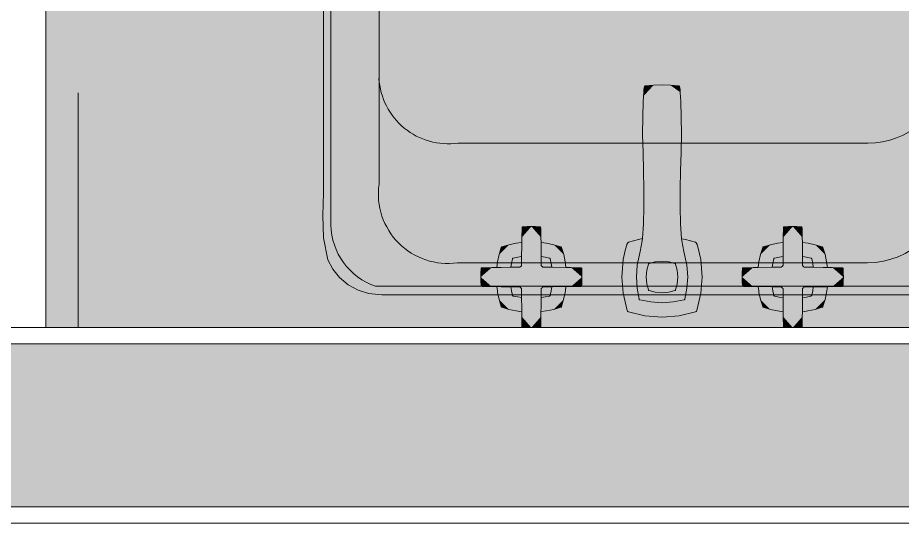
# Model space of a CAD drawing. Header units: inches. Extents: x 99 to 12024, y -5408 to 2559.
# Drawn here: x 8027.26 to 8054.39, y -5278.32 to -5262.82 of the extents above; entities that cross this region are included whole.
import ezdxf

# ---------------------------------------------------------------- set-up
doc = ezdxf.new("R2010")
doc.units = ezdxf.units.IN
doc.header["$LTSCALE"] = 96
doc.header["$MEASUREMENT"] = 0
doc.linetypes.add('Dot', pattern=[0.15, 0.075, -0.075])
for name, color, linetype, lineweight, true_color in [('Cabinets_  Base', 7, 'Dot', 5, 0xd4b6b5), ('Cabinets_ Countertops', 7, 'Continuous', 5, 0x804040), ('CAD_  Default', 7, 'Continuous', 18, 0x000000)]:
    doc.layers.add(name, color=color, linetype=linetype, lineweight=lineweight, true_color=true_color)
doc.layers.add('Fixtures_ Interior', color=231, linetype='Continuous', lineweight=0)
doc.layers.add('Walls_  Normal', color=6, linetype='Continuous', lineweight=13)

# ---------------------------------------------------------------- blocks, each defined once
blk = doc.blocks.new('K-19022-3  Park Falls Utility Sink CAD BLOCK')
at = {"layer": 'Fixtures_ Interior', "color": 17, "lineweight": 0, "true_color": 0x804040, "transparency": 33554687}
blk.add_lwpolyline([(-8.106, 21.982), (8.106, 21.982), (8.701, 21.986), (9.113, 21.943), (9.429, 21.841), (9.734, 21.675), (9.999, 21.454), (10.206, 21.197), (10.357, 20.906), (10.489, 20.237), (10.514, 19.551), (10.493, 18.86), (10.497, 2.167)], dxfattribs=at)
blk.add_lwpolyline([(6.38, 21, -0.498732), (8.787, 18.594), (8.787, 3.748, -0.472781), (6.417, 1.378), (-6.319, 1.378, -0.363053), (-8.688, 3.748), (-8.688, 18.594, -0.407539), (-6.213, 21)], format="xyb", close=True, dxfattribs=at)
blk.add_lwpolyline([(-8.679, 15.211, -0.374246), (-6.228, 17.333), (6.365, 17.333, -0.437782), (8.789, 15.351)], format="xyb", dxfattribs=at)
at = {"layer": 'Fixtures_ Interior', "color": 7, "lineweight": 0, "true_color": 0xffffff, "transparency": 33554687}
for points in [[(-10.493, 18.86), (-8.106, 21.982), (-10.493, 18.86), (10.493, 18.86)], [(-8.106, 21.982), (8.106, 21.982), (-8.106, 21.982), (10.493, 18.86)], [(8.701, 21.986), (10.489, 20.237), (8.701, 21.986), (8.106, 21.982)], [(8.106, 21.982), (10.489, 20.237), (8.106, 21.982), (10.514, 19.551)], [(10.514, 19.551), (10.493, 18.86), (10.514, 19.551), (8.106, 21.982)], [(9.113, 21.943), (10.489, 20.237), (9.113, 21.943), (8.701, 21.986)], [(9.429, 21.841), (10.489, 20.237), (9.429, 21.841), (9.113, 21.943)], [(9.429, 21.841), (9.734, 21.675), (9.429, 21.841), (10.357, 20.906)], [(10.357, 20.906), (10.489, 20.237), (10.357, 20.906), (9.429, 21.841)], [(9.734, 21.675), (9.999, 21.454), (9.734, 21.675), (10.357, 20.906)], [(9.999, 21.454), (10.206, 21.197), (9.999, 21.454), (10.357, 20.906)], [(-10.493, 18.86), (10.493, 18.86), (-10.493, 18.86), (-10.495, 2.554)], [(-10.495, 2.554), (10.493, 18.86), (-10.495, 2.554), (8.106, 0.004)], [(10.497, 2.167), (8.106, 0.004), (10.497, 2.167), (10.493, 18.86)]]:
    blk.add_solid(points, dxfattribs=at)
blk = doc.blocks.new('K-16232-3  Margaux Widespread Bathroom Sink Faucet')
at = {"layer": 'Fixtures_ Interior', "color": 17, "lineweight": 0, "true_color": 0x804040, "transparency": 33554687}
for points in [[(-2.489, 6.167), (-2.474, 6.163), (-2.464, 6.153), (-2.459, 6.138), (-2.453, 6.009), (-2.45, 5.88), (-2.453, 5.752), (-2.459, 5.622), (-2.464, 5.608), (-2.474, 5.598), (-2.489, 5.593), (-2.785, 5.589), (-2.94, 5.586), (-2.962, 5.413), (-3.01, 5.193), (-3.077, 4.978), (-3.081, 4.97), (-3.087, 4.964), (-3.095, 4.959), (-3.312, 4.893), (-3.531, 4.845), (-3.703, 4.822), (-3.706, 4.668), (-3.71, 4.372), (-3.715, 4.357), (-3.725, 4.347), (-3.739, 4.342), (-3.869, 4.336), (-3.997, 4.333), (-4.126, 4.336), (-4.255, 4.342), (-4.27, 4.347), (-4.28, 4.357), (-4.284, 4.372), (-4.289, 4.668), (-4.291, 4.822), (-4.465, 4.845), (-4.684, 4.893), (-4.901, 4.959), (-4.909, 4.964), (-4.915, 4.97), (-4.919, 4.978), (-4.986, 5.193), (-5.034, 5.413), (-5.056, 5.587), (-5.21, 5.589), (-5.506, 5.594), (-5.521, 5.598), (-5.531, 5.608), (-5.536, 5.623), (-5.542, 5.752), (-5.545, 5.881), (-5.542, 6.009), (-5.536, 6.139), (-5.531, 6.153), (-5.521, 6.163), (-5.506, 6.168), (-5.21, 6.172), (-5.057, 6.175), (-5.039, 6.305), (-5.034, 6.349), (-4.985, 6.569), (-4.919, 6.784), (-4.915, 6.792), (-4.909, 6.799), (-4.9, 6.803), (-4.684, 6.869), (-4.463, 6.917), (-4.292, 6.94), (-4.289, 7.093), (-4.285, 7.389), (-4.28, 7.404), (-4.27, 7.414), (-4.256, 7.419), (-4.126, 7.425), (-3.998, 7.428), (-3.869, 7.425), (-3.74, 7.419), (-3.725, 7.414), (-3.715, 7.404), (-3.711, 7.389), (-3.706, 7.093), (-3.704, 6.94), (-3.533, 6.917), (-3.312, 6.869), (-3.095, 6.803), (-3.087, 6.799), (-3.081, 6.792), (-3.077, 6.784), (-3.011, 6.569), (-2.962, 6.349), (-2.957, 6.305), (-2.939, 6.174), (-2.785, 6.172)], [(2.939, 6.174), (2.957, 6.305), (2.962, 6.349), (3.011, 6.569), (3.077, 6.784), (3.081, 6.792), (3.087, 6.798), (3.095, 6.803), (3.312, 6.869), (3.533, 6.917), (3.704, 6.939), (3.706, 7.092), (3.711, 7.389), (3.715, 7.403), (3.725, 7.413), (3.74, 7.418), (3.869, 7.425), (3.998, 7.427), (4.126, 7.425), (4.256, 7.418), (4.27, 7.413), (4.28, 7.403), (4.285, 7.389), (4.289, 7.092), (4.292, 6.94), (4.463, 6.917), (4.684, 6.869), (4.9, 6.803), (4.909, 6.798), (4.915, 6.792), (4.919, 6.784), (4.985, 6.569), (5.034, 6.349), (5.039, 6.305), (5.057, 6.174), (5.21, 6.172), (5.506, 6.168), (5.521, 6.163), (5.531, 6.153), (5.536, 6.138), (5.542, 6.009), (5.545, 5.881), (5.542, 5.752), (5.536, 5.623), (5.531, 5.608), (5.521, 5.598), (5.506, 5.593), (5.21, 5.589), (5.056, 5.587), (5.034, 5.413), (4.986, 5.193), (4.919, 4.978), (4.915, 4.97), (4.909, 4.964), (4.901, 4.959), (4.684, 4.892), (4.465, 4.845), (4.291, 4.822), (4.289, 4.668), (4.284, 4.372), (4.28, 4.357), (4.27, 4.347), (4.255, 4.342), (4.126, 4.335), (3.997, 4.333), (3.869, 4.335), (3.739, 4.342), (3.725, 4.347), (3.715, 4.357), (3.71, 4.372), (3.706, 4.668), (3.703, 4.822), (3.531, 4.845), (3.312, 4.892), (3.095, 4.959), (3.087, 4.964), (3.081, 4.97), (3.077, 4.978), (3.01, 5.193), (2.962, 5.413), (2.94, 5.586), (2.785, 5.589), (2.489, 5.593), (2.474, 5.598), (2.464, 5.607), (2.459, 5.622), (2.453, 5.751), (2.45, 5.88), (2.453, 6.009), (2.459, 6.138), (2.464, 6.153), (2.474, 6.163), (2.489, 6.167), (2.785, 6.172)], [(-0.713, 4.732), (-1.022, 4.817), (-1.053, 4.839), (-1.062, 4.857), (-1.103, 4.999), (-1.183, 5.343), (-1.23, 5.881), (-1.19, 6.376), (-1.061, 6.906), (-1.052, 6.923), (-1.04, 6.935), (-1.022, 6.945), (-0.519, 7.07), (0.002, 7.113), (0.523, 7.07), (1.027, 6.945), (1.045, 6.935), (1.057, 6.923), (1.066, 6.906), (1.195, 6.376), (1.235, 5.881), (1.188, 5.343), (1.124, 5.067), (1.108, 4.999), (1.067, 4.857), (1.058, 4.839), (1.049, 4.83), (1.027, 4.817), (0.718, 4.732), (0.6, 4.703), (0.565, 4.248), (0.555, 3.74), (0.559, 3.184), (0.568, 2.623), (0.583, 2.066), (0.598, 1.521), (0.593, 0.969), (0.576, 0.525), (0.574, 0.459), (0.571, 0.409), (0.57, 0.387), (0.568, 0.341), (0.561, 0.224), (0.554, 0.126), (0.542, 0.057), (0.537, 0.043), (0.528, 0.033), (0.514, 0.028), (0.26, 0.007), (0.002, 0), (-0.255, 0.007), (-0.509, 0.028), (-0.523, 0.033), (-0.532, 0.043), (-0.537, 0.057), (-0.549, 0.126), (-0.558, 0.224), (-0.565, 0.383), (-0.566, 0.409), (-0.569, 0.459), (-0.572, 0.525), (-0.588, 0.969), (-0.592, 1.521), (-0.579, 2.066), (-0.563, 2.623), (-0.554, 3.184), (-0.551, 3.74), (-0.56, 4.248), (-0.596, 4.715)], [(0.417, 6.276), (0.465, 6.093), (0.488, 5.874), (0.465, 5.668), (0.417, 5.485), (0.413, 5.477), (0.406, 5.47), (0.397, 5.466), (0.208, 5.417), (0.002, 5.399), (-0.203, 5.417), (-0.393, 5.466), (-0.401, 5.47), (-0.406, 5.475), (-0.413, 5.485), (-0.461, 5.668), (-0.484, 5.876), (-0.461, 6.093), (-0.413, 6.276), (-0.407, 6.286), (-0.401, 6.291), (-0.393, 6.296), (-0.203, 6.345), (0.002, 6.363), (0.208, 6.345), (0.397, 6.296), (0.406, 6.291), (0.413, 6.286)]]:
    blk.add_lwpolyline(points, close=True, dxfattribs=at)
for points in [[(-5.057, 6.175), (-4.926, 6.176), (-4.642, 6.179), (-4.362, 6.179), (-4.351, 6.182), (-4.341, 6.189), (-4.323, 6.206), (-4.306, 6.224), (-4.299, 6.234), (-4.296, 6.245), (-4.296, 6.525), (-4.293, 6.809), (-4.292, 6.94)], [(-3.704, 6.94), (-3.702, 6.809), (-3.699, 6.525), (-3.699, 6.245), (-3.696, 6.234), (-3.689, 6.224), (-3.672, 6.206), (-3.654, 6.189), (-3.644, 6.182), (-3.633, 6.18), (-3.353, 6.18), (-2.939, 6.174)], [(3.704, 6.939), (3.702, 6.809), (3.699, 6.525), (3.699, 6.245), (3.696, 6.234), (3.689, 6.224), (3.672, 6.206), (3.654, 6.188), (3.644, 6.182), (3.633, 6.179), (3.353, 6.179), (2.939, 6.174)], [(5.057, 6.174), (4.926, 6.176), (4.642, 6.179), (4.362, 6.179), (4.351, 6.181), (4.341, 6.189), (4.323, 6.206), (4.306, 6.223), (4.299, 6.233), (4.296, 6.245), (4.296, 6.525), (4.293, 6.809), (4.292, 6.94)], [(-4.625, 6.179), (-4.607, 6.3), (-4.578, 6.438), (-4.573, 6.449), (-4.565, 6.457), (-4.554, 6.462), (-4.415, 6.491), (-4.296, 6.508)], [(-3.371, 6.18), (-3.389, 6.3), (-3.418, 6.438), (-3.423, 6.449), (-3.431, 6.457), (-3.442, 6.462), (-3.581, 6.491), (-3.699, 6.508)], [(-0.596, 4.715), (-0.601, 4.774), (-0.667, 5.1), (-0.757, 5.517), (-0.783, 5.877), (-0.76, 6.216), (-0.696, 6.555), (-0.691, 6.565), (-0.684, 6.573), (-0.674, 6.578), (-0.339, 6.643), (0.002, 6.665), (0.344, 6.642), (0.679, 6.578), (0.689, 6.573), (0.696, 6.565), (0.701, 6.555), (0.765, 6.216), (0.787, 5.877), (0.762, 5.517), (0.672, 5.1), (0.606, 4.774), (0.6, 4.703)], [(3.371, 6.179), (3.389, 6.3), (3.418, 6.438), (3.423, 6.449), (3.431, 6.457), (3.442, 6.462), (3.581, 6.49), (3.699, 6.508)], [(4.625, 6.179), (4.607, 6.3), (4.578, 6.438), (4.573, 6.449), (4.565, 6.457), (4.554, 6.462), (4.415, 6.49), (4.296, 6.508)], [(-4.291, 4.822), (-4.293, 4.952), (-4.296, 5.236), (-4.296, 5.516), (-4.298, 5.527), (-4.305, 5.537), (-4.323, 5.555), (-4.341, 5.573), (-4.351, 5.58), (-4.362, 5.582), (-4.642, 5.582), (-4.926, 5.585), (-5.056, 5.587)], [(-4.625, 5.582), (-4.607, 5.462), (-4.578, 5.324), (-4.573, 5.313), (-4.565, 5.305), (-4.554, 5.3), (-4.415, 5.271), (-4.296, 5.253)], [(-2.94, 5.586), (-3.353, 5.582), (-3.633, 5.582), (-3.644, 5.579), (-3.654, 5.572), (-3.672, 5.555), (-3.689, 5.537), (-3.696, 5.527), (-3.699, 5.516), (-3.699, 5.236), (-3.702, 4.952), (-3.703, 4.822)], [(-3.371, 5.582), (-3.389, 5.462), (-3.418, 5.324), (-3.423, 5.313), (-3.431, 5.305), (-3.442, 5.3), (-3.581, 5.271), (-3.699, 5.253)], [(2.94, 5.586), (3.353, 5.582), (3.633, 5.582), (3.644, 5.579), (3.654, 5.572), (3.672, 5.555), (3.689, 5.537), (3.696, 5.527), (3.699, 5.515), (3.699, 5.235), (3.702, 4.951), (3.703, 4.822)], [(3.371, 5.582), (3.389, 5.462), (3.418, 5.324), (3.423, 5.313), (3.431, 5.305), (3.442, 5.3), (3.581, 5.271), (3.699, 5.253)], [(4.291, 4.822), (4.293, 4.951), (4.296, 5.235), (4.296, 5.515), (4.298, 5.527), (4.305, 5.537), (4.323, 5.555), (4.341, 5.572), (4.351, 5.58), (4.362, 5.582), (4.642, 5.582), (4.926, 5.585), (5.056, 5.587)], [(4.625, 5.582), (4.607, 5.462), (4.578, 5.324), (4.573, 5.313), (4.565, 5.305), (4.554, 5.3), (4.415, 5.271), (4.296, 5.253)]]:
    blk.add_lwpolyline(points, dxfattribs=at)
at = {"layer": 'Fixtures_ Interior', "color": 7, "lineweight": 0, "true_color": 0xffffff, "transparency": 33554687}
for points in [[(-4.126, 7.425), (-3.998, 7.428), (-4.126, 7.425), (-4.289, 7.093)], [(-3.998, 7.428), (-3.706, 7.093), (-3.998, 7.428), (-4.289, 7.093)], [(-4.285, 7.389), (-4.126, 7.425), (-4.285, 7.389), (-4.289, 7.093)], [(-4.256, 7.419), (-4.126, 7.425), (-4.256, 7.419), (-4.285, 7.389)], [(-4.285, 7.389), (-4.27, 7.414), (-4.285, 7.389), (-4.256, 7.419)], [(-4.28, 7.404), (-4.27, 7.414), (-4.28, 7.404), (-4.285, 7.389)], [(-3.869, 7.425), (-3.706, 7.093), (-3.869, 7.425), (-3.998, 7.428)], [(-3.869, 7.425), (-3.711, 7.389), (-3.869, 7.425), (-3.706, 7.093)], [(-3.74, 7.419), (-3.711, 7.389), (-3.74, 7.419), (-3.869, 7.425)], [(-3.725, 7.414), (-3.711, 7.389), (-3.725, 7.414), (-3.74, 7.419)], [(-3.715, 7.404), (-3.711, 7.389), (-3.715, 7.404), (-3.725, 7.414)], [(3.869, 7.425), (3.998, 7.427), (3.869, 7.425), (3.706, 7.092)], [(3.998, 7.427), (4.289, 7.092), (3.998, 7.427), (3.706, 7.092)], [(3.711, 7.389), (3.869, 7.425), (3.711, 7.389), (3.706, 7.092)], [(3.74, 7.418), (3.869, 7.425), (3.74, 7.418), (3.711, 7.389)], [(3.711, 7.389), (3.725, 7.413), (3.711, 7.389), (3.74, 7.418)], [(3.715, 7.403), (3.725, 7.413), (3.715, 7.403), (3.711, 7.389)], [(4.126, 7.425), (4.289, 7.092), (4.126, 7.425), (3.998, 7.427)], [(4.126, 7.425), (4.285, 7.389), (4.126, 7.425), (4.289, 7.092)], [(4.256, 7.418), (4.285, 7.389), (4.256, 7.418), (4.126, 7.425)], [(4.27, 7.413), (4.285, 7.389), (4.27, 7.413), (4.256, 7.418)], [(4.28, 7.403), (4.285, 7.389), (4.28, 7.403), (4.27, 7.413)], [(-4.289, 7.093), (-3.706, 7.093), (-4.289, 7.093), (-4.292, 6.94)], [(-3.706, 7.093), (-3.704, 6.94), (-3.706, 7.093), (-4.292, 6.94)], [(-1.19, 6.376), (0.002, 7.113), (-1.19, 6.376), (-1.23, 5.881)], [(0.002, 7.113), (1.235, 5.881), (0.002, 7.113), (-1.23, 5.881)], [(-0.519, 7.07), (0.002, 7.113), (-0.519, 7.07), (-1.19, 6.376)], [(-1.19, 6.376), (-1.061, 6.906), (-1.19, 6.376), (-0.519, 7.07)], [(-1.061, 6.906), (-1.022, 6.945), (-1.061, 6.906), (-0.519, 7.07)], [(0.523, 7.07), (1.195, 6.376), (0.523, 7.07), (0.002, 7.113)], [(1.195, 6.376), (1.235, 5.881), (1.195, 6.376), (0.002, 7.113)], [(0.523, 7.07), (1.027, 6.945), (0.523, 7.07), (1.066, 6.906)], [(1.066, 6.906), (1.195, 6.376), (1.066, 6.906), (0.523, 7.07)], [(3.704, 6.939), (3.706, 7.092), (3.704, 6.939), (4.292, 6.94)], [(3.706, 7.092), (4.289, 7.092), (3.706, 7.092), (4.292, 6.94)], [(-5.039, 6.305), (-4.292, 6.94), (-5.039, 6.305), (-5.057, 6.175)], [(-5.057, 6.175), (-4.292, 6.94), (-5.057, 6.175), (-2.939, 6.174)], [(-4.463, 6.917), (-4.292, 6.94), (-4.463, 6.917), (-5.039, 6.305)], [(-5.034, 6.349), (-4.463, 6.917), (-5.034, 6.349), (-5.039, 6.305)], [(-4.684, 6.869), (-4.463, 6.917), (-4.684, 6.869), (-5.034, 6.349)], [(-4.985, 6.569), (-4.684, 6.869), (-4.985, 6.569), (-5.034, 6.349)], [(-4.919, 6.784), (-4.684, 6.869), (-4.919, 6.784), (-4.985, 6.569)], [(-4.9, 6.803), (-4.684, 6.869), (-4.9, 6.803), (-4.919, 6.784)], [(-4.919, 6.784), (-4.915, 6.792), (-4.919, 6.784), (-4.9, 6.803)], [(-4.915, 6.792), (-4.909, 6.799), (-4.915, 6.792), (-4.9, 6.803)], [(-4.292, 6.94), (-3.704, 6.94), (-4.292, 6.94), (-2.939, 6.174)], [(-3.533, 6.917), (-2.957, 6.305), (-3.533, 6.917), (-3.704, 6.94)], [(-3.704, 6.94), (-2.957, 6.305), (-3.704, 6.94), (-2.939, 6.174)], [(-3.312, 6.869), (-2.962, 6.349), (-3.312, 6.869), (-3.533, 6.917)], [(-2.962, 6.349), (-2.957, 6.305), (-2.962, 6.349), (-3.533, 6.917)], [(-3.011, 6.569), (-2.962, 6.349), (-3.011, 6.569), (-3.312, 6.869)], [(-3.095, 6.803), (-3.077, 6.784), (-3.095, 6.803), (-3.312, 6.869)], [(-3.312, 6.869), (-3.077, 6.784), (-3.312, 6.869), (-3.011, 6.569)], [(-3.095, 6.803), (-3.087, 6.799), (-3.095, 6.803), (-3.081, 6.792)], [(-3.081, 6.792), (-3.077, 6.784), (-3.081, 6.792), (-3.095, 6.803)], [(-1.04, 6.935), (-1.022, 6.945), (-1.04, 6.935), (-1.061, 6.906)], [(-1.061, 6.906), (-1.052, 6.923), (-1.061, 6.906), (-1.04, 6.935)], [(1.027, 6.945), (1.045, 6.935), (1.027, 6.945), (1.066, 6.906)], [(1.045, 6.935), (1.057, 6.923), (1.045, 6.935), (1.066, 6.906)], [(2.939, 6.174), (3.704, 6.939), (2.939, 6.174), (4.292, 6.94)], [(4.292, 6.94), (5.057, 6.174), (4.292, 6.94), (2.939, 6.174)], [(2.939, 6.174), (2.957, 6.305), (2.939, 6.174), (3.704, 6.939)], [(2.957, 6.305), (3.533, 6.917), (2.957, 6.305), (3.704, 6.939)], [(2.957, 6.305), (2.962, 6.349), (2.957, 6.305), (3.533, 6.917)], [(2.962, 6.349), (3.312, 6.869), (2.962, 6.349), (3.533, 6.917)], [(3.011, 6.569), (3.312, 6.869), (3.011, 6.569), (2.962, 6.349)], [(3.011, 6.569), (3.077, 6.784), (3.011, 6.569), (3.312, 6.869)], [(3.077, 6.784), (3.095, 6.803), (3.077, 6.784), (3.312, 6.869)], [(3.081, 6.792), (3.095, 6.803), (3.081, 6.792), (3.077, 6.784)], [(3.087, 6.798), (3.095, 6.803), (3.087, 6.798), (3.081, 6.792)], [(4.463, 6.917), (5.039, 6.305), (4.463, 6.917), (4.292, 6.94)], [(4.292, 6.94), (5.039, 6.305), (4.292, 6.94), (5.057, 6.174)], [(4.684, 6.869), (5.034, 6.349), (4.684, 6.869), (4.463, 6.917)], [(5.034, 6.349), (5.039, 6.305), (5.034, 6.349), (4.463, 6.917)], [(4.985, 6.569), (5.034, 6.349), (4.985, 6.569), (4.684, 6.869)], [(4.9, 6.803), (4.919, 6.784), (4.9, 6.803), (4.684, 6.869)], [(4.684, 6.869), (4.919, 6.784), (4.684, 6.869), (4.985, 6.569)], [(4.9, 6.803), (4.909, 6.798), (4.9, 6.803), (4.915, 6.792)], [(4.915, 6.792), (4.919, 6.784), (4.915, 6.792), (4.9, 6.803)], [(-5.545, 5.881), (-5.542, 6.009), (-5.545, 5.881), (-5.21, 6.172)], [(-5.21, 5.589), (-5.545, 5.881), (-5.21, 5.589), (-5.21, 6.172)], [(-5.506, 6.168), (-5.21, 6.172), (-5.506, 6.168), (-5.542, 6.009)], [(-5.536, 6.139), (-5.506, 6.168), (-5.536, 6.139), (-5.542, 6.009)], [(-5.531, 6.153), (-5.506, 6.168), (-5.531, 6.153), (-5.536, 6.139)], [(-5.521, 6.163), (-5.506, 6.168), (-5.521, 6.163), (-5.531, 6.153)], [(-5.21, 5.589), (-5.21, 6.172), (-5.21, 5.589), (-5.057, 6.175)], [(-5.056, 5.587), (-5.21, 5.589), (-5.056, 5.587), (-5.057, 6.175)], [(-5.057, 6.175), (-2.939, 6.174), (-5.057, 6.175), (-5.056, 5.587)], [(-5.056, 5.587), (-2.939, 6.174), (-5.056, 5.587), (-4.291, 4.822)], [(-4.291, 4.822), (-2.939, 6.174), (-4.291, 4.822), (-2.94, 5.586)], [(-2.785, 5.589), (-2.94, 5.586), (-2.785, 5.589), (-2.939, 6.174)], [(-2.785, 6.172), (-2.785, 5.589), (-2.785, 6.172), (-2.939, 6.174)], [(-2.785, 6.172), (-2.489, 6.167), (-2.785, 6.172), (-2.453, 6.009)], [(-2.785, 6.172), (-2.453, 6.009), (-2.785, 6.172), (-2.45, 5.88)], [(-2.785, 6.172), (-2.45, 5.88), (-2.785, 6.172), (-2.785, 5.589)], [(-2.489, 6.167), (-2.474, 6.163), (-2.489, 6.167), (-2.464, 6.153)], [(-2.464, 6.153), (-2.459, 6.138), (-2.464, 6.153), (-2.489, 6.167)], [(-2.489, 6.167), (-2.459, 6.138), (-2.489, 6.167), (-2.453, 6.009)], [(2.785, 6.172), (2.785, 5.589), (2.785, 6.172), (2.45, 5.88)], [(2.45, 5.88), (2.453, 6.009), (2.45, 5.88), (2.785, 6.172)], [(2.785, 6.172), (2.453, 6.009), (2.785, 6.172), (2.489, 6.167)], [(2.453, 6.009), (2.459, 6.138), (2.453, 6.009), (2.489, 6.167)], [(2.464, 6.153), (2.489, 6.167), (2.464, 6.153), (2.459, 6.138)], [(2.474, 6.163), (2.489, 6.167), (2.474, 6.163), (2.464, 6.153)], [(2.94, 5.586), (2.785, 5.589), (2.94, 5.586), (2.939, 6.174)], [(2.939, 6.174), (2.785, 5.589), (2.939, 6.174), (2.785, 6.172)], [(5.057, 6.174), (5.056, 5.587), (5.057, 6.174), (2.939, 6.174)], [(2.939, 6.174), (5.056, 5.587), (2.939, 6.174), (4.291, 4.822)], [(2.94, 5.586), (2.939, 6.174), (2.94, 5.586), (4.291, 4.822)], [(5.21, 5.589), (5.056, 5.587), (5.21, 5.589), (5.057, 6.174)], [(5.21, 6.172), (5.21, 5.589), (5.21, 6.172), (5.057, 6.174)], [(5.506, 6.168), (5.542, 6.009), (5.506, 6.168), (5.21, 6.172)], [(5.21, 6.172), (5.542, 6.009), (5.21, 6.172), (5.545, 5.881)], [(5.21, 6.172), (5.545, 5.881), (5.21, 6.172), (5.21, 5.589)], [(5.521, 6.163), (5.531, 6.153), (5.521, 6.163), (5.506, 6.168)], [(5.506, 6.168), (5.531, 6.153), (5.506, 6.168), (5.536, 6.138)], [(5.536, 6.138), (5.542, 6.009), (5.536, 6.138), (5.506, 6.168)], [(-5.21, 5.589), (-5.542, 5.752), (-5.21, 5.589), (-5.545, 5.881)], [(-5.536, 5.623), (-5.542, 5.752), (-5.536, 5.623), (-5.506, 5.594)], [(-5.506, 5.594), (-5.542, 5.752), (-5.506, 5.594), (-5.21, 5.589)], [(-2.45, 5.88), (-2.453, 5.752), (-2.45, 5.88), (-2.785, 5.589)], [(-2.453, 5.752), (-2.489, 5.593), (-2.453, 5.752), (-2.785, 5.589)], [(-2.459, 5.622), (-2.489, 5.593), (-2.459, 5.622), (-2.453, 5.752)], [(-0.596, 4.715), (-1.183, 5.343), (-0.596, 4.715), (-1.23, 5.881)], [(-1.23, 5.881), (1.235, 5.881), (-1.23, 5.881), (-0.596, 4.715)], [(1.235, 5.881), (0.6, 4.703), (1.235, 5.881), (-0.596, 4.715)], [(1.188, 5.343), (0.6, 4.703), (1.188, 5.343), (1.235, 5.881)], [(2.785, 5.589), (2.453, 5.751), (2.785, 5.589), (2.45, 5.88)], [(2.459, 5.622), (2.453, 5.751), (2.459, 5.622), (2.489, 5.593)], [(2.489, 5.593), (2.453, 5.751), (2.489, 5.593), (2.785, 5.589)], [(5.545, 5.881), (5.542, 5.752), (5.545, 5.881), (5.21, 5.589)], [(5.506, 5.593), (5.21, 5.589), (5.506, 5.593), (5.542, 5.752)], [(5.536, 5.623), (5.506, 5.593), (5.536, 5.623), (5.542, 5.752)], [(-5.506, 5.594), (-5.531, 5.608), (-5.506, 5.594), (-5.536, 5.623)], [(-5.521, 5.598), (-5.531, 5.608), (-5.521, 5.598), (-5.506, 5.594)], [(-5.034, 5.413), (-5.056, 5.587), (-5.034, 5.413), (-4.465, 4.845)], [(-4.465, 4.845), (-5.056, 5.587), (-4.465, 4.845), (-4.291, 4.822)], [(-4.684, 4.893), (-4.986, 5.193), (-4.684, 4.893), (-5.034, 5.413)], [(-4.465, 4.845), (-4.684, 4.893), (-4.465, 4.845), (-5.034, 5.413)], [(-2.94, 5.586), (-3.703, 4.822), (-2.94, 5.586), (-4.291, 4.822)], [(-2.962, 5.413), (-3.703, 4.822), (-2.962, 5.413), (-2.94, 5.586)], [(-3.531, 4.845), (-3.703, 4.822), (-3.531, 4.845), (-2.962, 5.413)], [(-2.962, 5.413), (-3.312, 4.893), (-2.962, 5.413), (-3.531, 4.845)], [(-2.962, 5.413), (-3.01, 5.193), (-2.962, 5.413), (-3.312, 4.893)], [(-2.464, 5.608), (-2.489, 5.593), (-2.464, 5.608), (-2.459, 5.622)], [(-2.474, 5.598), (-2.489, 5.593), (-2.474, 5.598), (-2.464, 5.608)], [(2.464, 5.607), (2.459, 5.622), (2.464, 5.607), (2.489, 5.593)], [(2.489, 5.593), (2.474, 5.598), (2.489, 5.593), (2.464, 5.607)], [(2.962, 5.413), (2.94, 5.586), (2.962, 5.413), (3.703, 4.822)], [(3.703, 4.822), (2.94, 5.586), (3.703, 4.822), (4.291, 4.822)], [(3.703, 4.822), (3.531, 4.845), (3.703, 4.822), (2.962, 5.413)], [(3.01, 5.193), (2.962, 5.413), (3.01, 5.193), (3.312, 4.892)], [(3.312, 4.892), (2.962, 5.413), (3.312, 4.892), (3.531, 4.845)], [(4.465, 4.845), (4.291, 4.822), (4.465, 4.845), (5.056, 5.587)], [(5.056, 5.587), (5.034, 5.413), (5.056, 5.587), (4.465, 4.845)], [(5.034, 5.413), (4.684, 4.892), (5.034, 5.413), (4.465, 4.845)], [(5.034, 5.413), (4.986, 5.193), (5.034, 5.413), (4.684, 4.892)], [(5.531, 5.608), (5.506, 5.593), (5.531, 5.608), (5.536, 5.623)], [(5.521, 5.598), (5.506, 5.593), (5.521, 5.598), (5.531, 5.608)], [(-4.919, 4.978), (-4.986, 5.193), (-4.919, 4.978), (-4.684, 4.893)], [(-3.01, 5.193), (-3.077, 4.978), (-3.01, 5.193), (-3.312, 4.893)], [(-1.103, 4.999), (-1.183, 5.343), (-1.103, 4.999), (-0.713, 4.732)], [(-0.713, 4.732), (-1.183, 5.343), (-0.713, 4.732), (-0.596, 4.715)], [(0.718, 4.732), (0.6, 4.703), (0.718, 4.732), (1.188, 5.343)], [(1.124, 5.067), (0.718, 4.732), (1.124, 5.067), (1.188, 5.343)], [(3.312, 4.892), (3.077, 4.978), (3.312, 4.892), (3.01, 5.193)], [(4.986, 5.193), (4.919, 4.978), (4.986, 5.193), (4.684, 4.892)], [(-4.901, 4.959), (-4.915, 4.97), (-4.901, 4.959), (-4.919, 4.978)], [(-4.684, 4.893), (-4.901, 4.959), (-4.684, 4.893), (-4.919, 4.978)], [(-4.909, 4.964), (-4.915, 4.97), (-4.909, 4.964), (-4.901, 4.959)], [(-3.077, 4.978), (-3.095, 4.959), (-3.077, 4.978), (-3.312, 4.893)], [(-3.081, 4.97), (-3.095, 4.959), (-3.081, 4.97), (-3.077, 4.978)], [(-3.087, 4.964), (-3.095, 4.959), (-3.087, 4.964), (-3.081, 4.97)], [(-1.022, 4.817), (-1.062, 4.857), (-1.022, 4.817), (-1.103, 4.999)], [(-0.713, 4.732), (-1.022, 4.817), (-0.713, 4.732), (-1.103, 4.999)], [(1.108, 4.999), (0.718, 4.732), (1.108, 4.999), (1.124, 5.067)], [(1.027, 4.817), (0.718, 4.732), (1.027, 4.817), (1.108, 4.999)], [(1.067, 4.857), (1.027, 4.817), (1.067, 4.857), (1.108, 4.999)], [(3.081, 4.97), (3.077, 4.978), (3.081, 4.97), (3.095, 4.959)], [(3.095, 4.959), (3.077, 4.978), (3.095, 4.959), (3.312, 4.892)], [(3.095, 4.959), (3.087, 4.964), (3.095, 4.959), (3.081, 4.97)], [(4.919, 4.978), (4.901, 4.959), (4.919, 4.978), (4.684, 4.892)], [(4.915, 4.97), (4.901, 4.959), (4.915, 4.97), (4.919, 4.978)], [(4.909, 4.964), (4.901, 4.959), (4.909, 4.964), (4.915, 4.97)], [(-4.291, 4.822), (-3.703, 4.822), (-4.291, 4.822), (-3.706, 4.668)], [(-4.289, 4.668), (-4.291, 4.822), (-4.289, 4.668), (-3.706, 4.668)], [(-4.284, 4.372), (-4.289, 4.668), (-4.284, 4.372), (-4.126, 4.336)], [(-3.706, 4.668), (-3.997, 4.333), (-3.706, 4.668), (-4.289, 4.668)], [(-4.289, 4.668), (-3.997, 4.333), (-4.289, 4.668), (-4.126, 4.336)], [(-3.869, 4.336), (-3.997, 4.333), (-3.869, 4.336), (-3.706, 4.668)], [(-3.706, 4.668), (-3.71, 4.372), (-3.706, 4.668), (-3.869, 4.336)], [(-1.053, 4.839), (-1.062, 4.857), (-1.053, 4.839), (-1.022, 4.817)], [(-0.596, 4.715), (0.6, 4.703), (-0.596, 4.715), (-0.56, 4.248)], [(0.6, 4.703), (0.565, 4.248), (0.6, 4.703), (-0.56, 4.248)], [(1.049, 4.83), (1.027, 4.817), (1.049, 4.83), (1.067, 4.857)], [(1.067, 4.857), (1.058, 4.839), (1.067, 4.857), (1.049, 4.83)], [(3.703, 4.822), (4.291, 4.822), (3.703, 4.822), (3.706, 4.668)], [(3.706, 4.668), (4.291, 4.822), (3.706, 4.668), (4.289, 4.668)], [(3.869, 4.335), (3.71, 4.372), (3.869, 4.335), (3.706, 4.668)], [(3.997, 4.333), (3.869, 4.335), (3.997, 4.333), (3.706, 4.668)], [(3.997, 4.333), (3.706, 4.668), (3.997, 4.333), (4.289, 4.668)], [(3.997, 4.333), (4.289, 4.668), (3.997, 4.333), (4.126, 4.335)], [(4.289, 4.668), (4.284, 4.372), (4.289, 4.668), (4.126, 4.335)], [(-4.27, 4.347), (-4.28, 4.357), (-4.27, 4.347), (-4.284, 4.372)], [(-4.255, 4.342), (-4.27, 4.347), (-4.255, 4.342), (-4.284, 4.372)], [(-4.126, 4.336), (-4.255, 4.342), (-4.126, 4.336), (-4.284, 4.372)], [(-3.71, 4.372), (-3.739, 4.342), (-3.71, 4.372), (-3.869, 4.336)], [(-3.725, 4.347), (-3.739, 4.342), (-3.725, 4.347), (-3.71, 4.372)], [(-3.71, 4.372), (-3.715, 4.357), (-3.71, 4.372), (-3.725, 4.347)], [(3.715, 4.357), (3.71, 4.372), (3.715, 4.357), (3.725, 4.347)], [(3.725, 4.347), (3.71, 4.372), (3.725, 4.347), (3.739, 4.342)], [(3.739, 4.342), (3.71, 4.372), (3.739, 4.342), (3.869, 4.335)], [(4.284, 4.372), (4.255, 4.342), (4.284, 4.372), (4.126, 4.335)], [(4.27, 4.347), (4.255, 4.342), (4.27, 4.347), (4.284, 4.372)], [(4.284, 4.372), (4.28, 4.357), (4.284, 4.372), (4.27, 4.347)], [(0.565, 4.248), (-0.551, 3.74), (0.565, 4.248), (-0.56, 4.248)], [(0.555, 3.74), (-0.551, 3.74), (0.555, 3.74), (0.565, 4.248)], [(-0.554, 3.184), (-0.551, 3.74), (-0.554, 3.184), (0.559, 3.184)], [(0.559, 3.184), (-0.551, 3.74), (0.559, 3.184), (0.555, 3.74)], [(0.568, 2.623), (-0.563, 2.623), (0.568, 2.623), (0.559, 3.184)], [(0.559, 3.184), (-0.563, 2.623), (0.559, 3.184), (-0.554, 3.184)], [(-0.579, 2.066), (-0.563, 2.623), (-0.579, 2.066), (0.583, 2.066)], [(0.583, 2.066), (-0.563, 2.623), (0.583, 2.066), (0.568, 2.623)], [(0.598, 1.521), (-0.592, 1.521), (0.598, 1.521), (0.583, 2.066)], [(0.583, 2.066), (-0.592, 1.521), (0.583, 2.066), (-0.579, 2.066)], [(-0.588, 0.969), (-0.592, 1.521), (-0.588, 0.969), (0.593, 0.969)], [(0.593, 0.969), (-0.592, 1.521), (0.593, 0.969), (0.598, 1.521)], [(0.593, 0.969), (-0.572, 0.525), (0.593, 0.969), (-0.588, 0.969)], [(0.576, 0.525), (-0.572, 0.525), (0.576, 0.525), (0.593, 0.969)], [(0.002, 0), (-0.569, 0.459), (0.002, 0), (-0.572, 0.525)], [(0.576, 0.525), (0.002, 0), (0.576, 0.525), (-0.572, 0.525)], [(-0.566, 0.409), (-0.569, 0.459), (-0.566, 0.409), (0.002, 0)], [(-0.255, 0.007), (-0.565, 0.383), (-0.255, 0.007), (-0.566, 0.409)], [(0.002, 0), (-0.255, 0.007), (0.002, 0), (-0.566, 0.409)], [(-0.558, 0.224), (-0.565, 0.383), (-0.558, 0.224), (-0.255, 0.007)], [(0.576, 0.525), (0.574, 0.459), (0.576, 0.525), (0.002, 0)], [(0.574, 0.459), (0.571, 0.409), (0.574, 0.459), (0.002, 0)], [(0.571, 0.409), (0.26, 0.007), (0.571, 0.409), (0.002, 0)], [(0.571, 0.409), (0.57, 0.387), (0.571, 0.409), (0.26, 0.007)], [(0.57, 0.387), (0.568, 0.341), (0.57, 0.387), (0.26, 0.007)], [(0.568, 0.341), (0.561, 0.224), (0.568, 0.341), (0.26, 0.007)], [(-0.549, 0.126), (-0.558, 0.224), (-0.549, 0.126), (-0.255, 0.007)], [(-0.509, 0.028), (-0.537, 0.057), (-0.509, 0.028), (-0.549, 0.126)], [(-0.255, 0.007), (-0.509, 0.028), (-0.255, 0.007), (-0.549, 0.126)], [(-0.532, 0.043), (-0.537, 0.057), (-0.532, 0.043), (-0.523, 0.033)], [(-0.523, 0.033), (-0.537, 0.057), (-0.523, 0.033), (-0.509, 0.028)], [(0.561, 0.224), (0.554, 0.126), (0.561, 0.224), (0.26, 0.007)], [(0.554, 0.126), (0.514, 0.028), (0.554, 0.126), (0.26, 0.007)], [(0.542, 0.057), (0.514, 0.028), (0.542, 0.057), (0.554, 0.126)], [(0.537, 0.043), (0.514, 0.028), (0.537, 0.043), (0.542, 0.057)], [(0.528, 0.033), (0.514, 0.028), (0.528, 0.033), (0.537, 0.043)]]:
    blk.add_solid(points, dxfattribs=at)

msp = doc.modelspace()

# ---------------------------------------------------------------- linework, layer by layer
at = {"layer": 'Cabinets_  Base', "transparency": 33554687}
for p, q in [((8029.116, -5272.318), (8029.116, -5248.318)), ((8065.116, -5272.318), (8029.116, -5272.318))]:
    msp.add_line(p, q, dxfattribs=at)
msp.add_lwpolyline([(8065.116, -5272.318), (8029.116, -5272.318), (8029.116, -5248.318), (8065.116, -5248.318)], close=True, dxfattribs=at)
at = {"layer": 'Cabinets_  Base', "color": 252, "true_color": 0x949494, "transparency": 33554623}
for points in [[(8029.116, -5272.318), (8029.116, -5248.318), (8029.116, -5272.318), (8065.116, -5272.318)], [(8065.116, -5272.318), (8029.116, -5248.318), (8065.116, -5272.318), (8065.116, -5248.318)]]:
    msp.add_solid(points, dxfattribs=at)
at = {"layer": 'Cabinets_ Countertops', "transparency": 33554687}
for points in [[(8065.116, -5272.318), (8028.116, -5272.318), (8028.116, -5247.672, -0.414214), (8028.47, -5247.318), (8065.116, -5247.318)], [(8055.061, -5271.053, 0.372004), (8057.385, -5269.093), (8057.389, -5250.945, 0.367371), (8055.611, -5249.625), (8038.13, -5249.625, 0.307064), (8036.856, -5250.901), (8036.862, -5269.168, 0.315636), (8038.237, -5271.053)]]:
    msp.add_lwpolyline(points, format="xyb", close=True, dxfattribs=at)
at = {"layer": 'CAD_  Default', "transparency": 33554687}
for points in [[(8065.116, -5272.318), (8028.116, -5272.318), (8028.116, -5247.672, -0.414214), (8028.47, -5247.318), (8065.116, -5247.318)], [(8055.061, -5271.053, 0.372004), (8057.385, -5269.093), (8057.389, -5250.945, 0.367371), (8055.611, -5249.625), (8038.13, -5249.625, 0.307064), (8036.856, -5250.901), (8036.862, -5269.168, 0.315636), (8038.237, -5271.053)]]:
    msp.add_lwpolyline(points, format="xyb", close=True, dxfattribs=at)
at = {"layer": 'CAD_  Default', "color": 252, "true_color": 0x949494, "transparency": 33554623}
for points in [[(8028.116, -5247.672), (8036.856, -5250.901), (8028.116, -5247.672), (8028.116, -5272.318)], [(8036.856, -5250.901), (8036.862, -5269.168), (8036.856, -5250.901), (8028.116, -5272.318)], [(8028.116, -5272.318), (8036.862, -5269.168), (8028.116, -5272.318), (8036.879, -5269.395)], [(8036.879, -5269.395), (8036.931, -5269.656), (8036.879, -5269.395), (8028.116, -5272.318)], [(8028.116, -5272.318), (8036.931, -5269.656), (8028.116, -5272.318), (8037.017, -5269.908)], [(8037.017, -5269.908), (8037.134, -5270.146), (8037.017, -5269.908), (8028.116, -5272.318)], [(8028.116, -5272.318), (8037.134, -5270.146), (8028.116, -5272.318), (8037.282, -5270.367)], [(8037.282, -5270.367), (8037.457, -5270.567), (8037.282, -5270.367), (8028.116, -5272.318)], [(8028.116, -5272.318), (8037.457, -5270.567), (8028.116, -5272.318), (8037.657, -5270.743)], [(8037.657, -5270.743), (8037.878, -5270.89), (8037.657, -5270.743), (8028.116, -5272.318)], [(8028.116, -5272.318), (8037.878, -5270.89), (8028.116, -5272.318), (8038.117, -5271.008)], [(8038.117, -5271.008), (8038.237, -5271.053), (8038.117, -5271.008), (8028.116, -5272.318)], [(8065.116, -5272.318), (8028.116, -5272.318), (8065.116, -5272.318), (8038.237, -5271.053)], [(8055.061, -5271.053), (8065.116, -5272.318), (8055.061, -5271.053), (8038.237, -5271.053)]]:
    msp.add_solid(points, dxfattribs=at)
at = {"layer": 'Walls_  Normal', "transparency": 33554687}
for p, q in [((7989.116, -5272.318), (8065.116, -5272.318)), ((7988.616, -5272.818), (8065.616, -5272.818)), ((7922.616, -5277.818), (8075.866, -5277.818)), ((7923.116, -5278.318), (8075.866, -5278.318))]:
    msp.add_line(p, q, dxfattribs=at)
at = {"layer": 'Walls_  Normal', "color": 252, "true_color": 0x949494, "transparency": 33554687}
msp.add_solid([(7922.616, -5272.818), (8075.866, -5272.818), (7922.616, -5277.818), (8075.866, -5277.818)], dxfattribs=at)

# ---------------------------------------------------------------- block references
at = {"layer": 'Fixtures_ Interior', "transparency": 33554687, "rotation": 180}
for name, p, xscale, yscale in [('K-19022-3  Park Falls Utility Sink CAD BLOCK', (8047.116, -5249.324), 0.9986589550971985, 1.000354766845703), ('K-16232-3  Margaux Widespread Bathroom Sink Faucet', (8047.022, -5264.881), 1.002718925476074, 1.001326203346252)]:
    msp.add_blockref(name, p, dxfattribs=dict(at, xscale=xscale, yscale=yscale))

doc.saveas('drawing.dxf')
